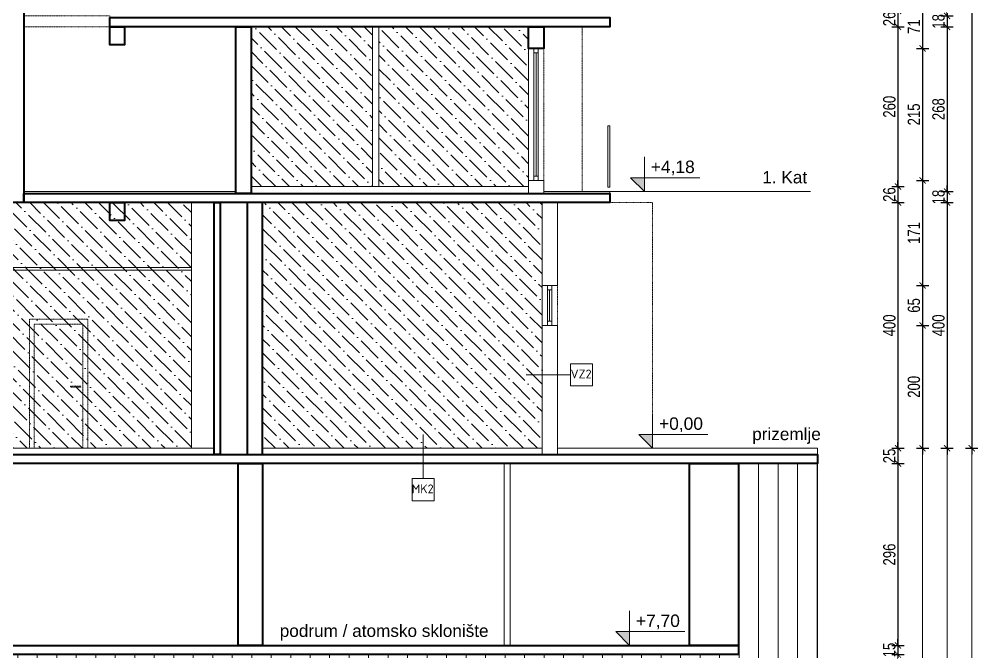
# Model space of a CAD drawing. Header units: millimetres. Extents: x 195897 to 285417, y -229751 to -116129.
# Drawn here: x 198081 to 199642, y -227836 to -226806 of the extents above; entities that cross this region are included whole.
import ezdxf
from ezdxf.enums import TextEntityAlignment as Align

# ---------------------------------------------------------------- set-up
doc = ezdxf.new("R2010")
doc.units = ezdxf.units.MM
doc.header["$PDMODE"] = 2
doc.linetypes.add('DASHED2', pattern=[0.375, 0.25, -0.125])
doc.linetypes.add('HIDDEN', pattern=[0.375, 0.25, -0.125])
doc.layers.get('0').update_dxf_attribs({"lineweight": 0})
doc.layers.get('Defpoints').update_dxf_attribs({"color": 250, "lineweight": 0})
for name, color, linetype, lineweight in [('01-zid_nenosivi', 134, 'Continuous', 0), ('03-prozori', 132, 'Continuous', 0), ('05-podgled-tanko', 144, 'HIDDEN', 0), ('06-hatch_grijano', 30, 'Continuous', 0), ('07-kote', 70, 'Continuous', 9), ('5-TX', 113, 'Continuous', 5), ('TP_01 - 0.50', 1, 'Continuous', 40)]:
    doc.layers.add(name, color=color, linetype=linetype, lineweight=lineweight)
doc.layers.add('Kucni_broj', color=2, linetype='Continuous', plot=False)
doc.styles.add('GENERATED_STYLE_1', font='arial.ttf')
doc.styles.add('isocpeur', font='isocpeur.ttf')
doc.styles.add('OPIS', font='hrcom.shx', dxfattribs={"width": 0.8, "height": 20})
doc.styles.add('tahoma10', font='tahoma.ttf', dxfattribs={"height": 2})
doc.dimstyles.new('ISO-25', dxfattribs={"dimtxt": 20, "dimasz": 10, "dimexe": 10, "dimexo": 10, "dimgap": 4, "dimtad": 1, "dimdec": 0, "dimtxsty": 'OPIS', "dimblk": 'ARCHTICK', "dimcen": 10, "dimdle": 10, "dimadec": 0, "dimazin": 0, "dimtfac": 1, "dimtdec": 0, "dimtix": 1, "dimtmove": 0, "dimatfit": 3, "dimldrblk": 'ARCHTICK', "dimfxl": 10, "dimfxlon": 1, "dimarcsym": 0})

# ---------------------------------------------------------------- blocks, each defined once
blk = doc.blocks.new('*U1876')
blk.add_line((7, 3.5), (58, 3.5))
blk.add_lwpolyline([(0, 7), (65, 7), (65, 0), (65, 0), (0, 0), (0, 7)])
blk.add_lwpolyline([(7, 7), (58, 7), (58, 0), (7, 0)], close=True)
blk = doc.blocks.new('*U679')
blk.add_line((7, 3.5), (207.8, 3.5))
blk.add_lwpolyline([(0, 7), (214.8, 7), (214.8, 0), (214.8, 0), (0, 0), (0, 7)])
blk.add_lwpolyline([(7, 7), (207.8, 7), (207.8, 0), (7, 0)], close=True)
blk = doc.blocks.new('_ArchTick')
at = {"color": 0, "linetype": 'ByBlock', "lineweight": 0, "const_width": 0.15}
blk.add_lwpolyline([(-0.5, -0.5), (0.5, 0.5)], dxfattribs=at)
blk = doc.blocks.new('*D1761')
at = {"layer": '07-kote', "color": 0, "linetype": 'ByBlock', "lineweight": -2, "ltscale": 5, "transparency": 16777216}
for p, q in [((199511.9, -226792.3), (199511.9, -226782.3)), ((199501.9, -226792.3), (199521.9, -226792.3)), ((199511.9, -226792.3), (199511.9, -226818.3)), ((199501.9, -226818.3), (199521.9, -226818.3)), ((199511.9, -226818.3), (199511.9, -226828.3))]:
    blk.add_line(p, q, dxfattribs=at)
at = {"layer": 'Defpoints', "color": 0, "linetype": 'ByBlock', "ltscale": 5, "transparency": 16777216}
for p in [(198910.5, -226792.3), (198910.5, -226818.3), (199511.9, -226818.3)]:
    blk.add_point(p, dxfattribs=at)
at = {"layer": '07-kote', "color": 0, "linetype": 'ByBlock', "lineweight": -2, "ltscale": 5, "transparency": 16777216, "xscale": 10, "yscale": 10, "zscale": 10}
for p, rotation in [((199511.9, -226792.3), 270), ((199511.9, -226818.3), 90)]:
    blk.add_blockref('_ArchTick', p, dxfattribs=dict(at, rotation=rotation))
at = {"layer": '07-kote', "color": 0, "linetype": 'ByBlock', "ltscale": 5, "transparency": 16777216, "insert": (199497.9, -226805.3), "char_height": 20, "attachment_point": 5, "rotation": 90, "style": 'OPIS'}
blk.add_mtext('26', dxfattribs=at)
blk = doc.blocks.new('*D1762')
at = {"layer": '07-kote', "color": 0, "linetype": 'ByBlock', "lineweight": -2, "ltscale": 5, "transparency": 16777216}
for p, q in [((199501.9, -226818.3), (199521.9, -226818.3)), ((199511.9, -226808.3), (199511.9, -227088.3)), ((199501.9, -227078.3), (199521.9, -227078.3))]:
    blk.add_line(p, q, dxfattribs=at)
at = {"layer": 'Defpoints', "color": 0, "linetype": 'ByBlock', "ltscale": 5, "transparency": 16777216}
for p in [(198910.5, -226818.3), (198910.5, -227078.3), (199511.9, -227078.3)]:
    blk.add_point(p, dxfattribs=at)
at = {"layer": '07-kote', "color": 0, "linetype": 'ByBlock', "lineweight": -2, "ltscale": 5, "transparency": 16777216, "xscale": 10, "yscale": 10, "zscale": 10}
for p, rotation in [((199511.9, -226818.3), 90), ((199511.9, -227078.3), 270)]:
    blk.add_blockref('_ArchTick', p, dxfattribs=dict(at, rotation=rotation))
at = {"layer": '07-kote', "color": 0, "linetype": 'ByBlock', "ltscale": 5, "transparency": 16777216, "insert": (199497.9, -226948.3), "char_height": 20, "attachment_point": 5, "rotation": 90, "style": 'OPIS'}
blk.add_mtext('260', dxfattribs=at)
blk = doc.blocks.new('*D1763')
at = {"layer": '07-kote', "color": 0, "linetype": 'ByBlock', "lineweight": -2, "ltscale": 5, "transparency": 16777216}
for p, q in [((199511.9, -227078.3), (199511.9, -227068.3)), ((199501.9, -227078.3), (199521.9, -227078.3)), ((199511.9, -227078.3), (199511.9, -227104.3)), ((199501.9, -227104.3), (199521.9, -227104.3)), ((199511.9, -227104.3), (199511.9, -227114.3))]:
    blk.add_line(p, q, dxfattribs=at)
at = {"layer": 'Defpoints', "color": 0, "linetype": 'ByBlock', "ltscale": 5, "transparency": 16777216}
for p in [(198910.5, -227078.3), (198957.4, -227104.3), (199511.9, -227104.3)]:
    blk.add_point(p, dxfattribs=at)
at = {"layer": '07-kote', "color": 0, "linetype": 'ByBlock', "lineweight": -2, "ltscale": 5, "transparency": 16777216, "xscale": 10, "yscale": 10, "zscale": 10}
for p, rotation in [((199511.9, -227078.3), 270), ((199511.9, -227104.3), 90)]:
    blk.add_blockref('_ArchTick', p, dxfattribs=dict(at, rotation=rotation))
at = {"layer": '07-kote', "color": 0, "linetype": 'ByBlock', "ltscale": 5, "transparency": 16777216, "insert": (199497.9, -227091.3), "char_height": 20, "attachment_point": 5, "rotation": 90, "style": 'OPIS'}
blk.add_mtext('26', dxfattribs=at)
blk = doc.blocks.new('*D1764')
at = {"layer": '07-kote', "color": 0, "linetype": 'ByBlock', "lineweight": -2, "ltscale": 5, "transparency": 16777216}
for p, q in [((199511.9, -227094.3), (199511.9, -227514.3)), ((199501.9, -227104.3), (199521.9, -227104.3)), ((199501.9, -227504.3), (199521.9, -227504.3))]:
    blk.add_line(p, q, dxfattribs=at)
at = {"layer": 'Defpoints', "color": 0, "linetype": 'ByBlock', "ltscale": 5, "transparency": 16777216}
for p in [(198957.4, -227104.3), (198957.4, -227504.3), (199511.9, -227504.3)]:
    blk.add_point(p, dxfattribs=at)
at = {"layer": '07-kote', "color": 0, "linetype": 'ByBlock', "lineweight": -2, "ltscale": 5, "transparency": 16777216, "xscale": 10, "yscale": 10, "zscale": 10}
for p, rotation in [((199511.9, -227104.3), 90), ((199511.9, -227504.3), 270)]:
    blk.add_blockref('_ArchTick', p, dxfattribs=dict(at, rotation=rotation))
at = {"layer": '07-kote', "color": 0, "linetype": 'ByBlock', "ltscale": 5, "transparency": 16777216, "insert": (199497.9, -227304.3), "char_height": 20, "attachment_point": 5, "rotation": 90, "style": 'OPIS'}
blk.add_mtext('400', dxfattribs=at)
blk = doc.blocks.new('*D1765')
at = {"layer": '07-kote', "color": 0, "linetype": 'ByBlock', "lineweight": -2, "ltscale": 5, "transparency": 16777216}
for p, q in [((199501.9, -227504.3), (199521.9, -227504.3)), ((199511.9, -227504.3), (199511.9, -227494.3)), ((199511.9, -227504.3), (199511.9, -227529.3)), ((199501.9, -227529.3), (199521.9, -227529.3)), ((199511.9, -227529.3), (199511.9, -227539.3))]:
    blk.add_line(p, q, dxfattribs=at)
at = {"layer": 'Defpoints', "color": 0, "linetype": 'ByBlock', "ltscale": 5, "transparency": 16777216}
for p in [(198957.4, -227504.3), (198880.4, -227529.3), (199511.9, -227529.3)]:
    blk.add_point(p, dxfattribs=at)
at = {"layer": '07-kote', "color": 0, "linetype": 'ByBlock', "lineweight": -2, "ltscale": 5, "transparency": 16777216, "xscale": 10, "yscale": 10, "zscale": 10}
for p, rotation in [((199511.9, -227504.3), 270), ((199511.9, -227529.3), 90)]:
    blk.add_blockref('_ArchTick', p, dxfattribs=dict(at, rotation=rotation))
at = {"layer": '07-kote', "color": 0, "linetype": 'ByBlock', "ltscale": 5, "transparency": 16777216, "insert": (199497.9, -227516.8), "char_height": 20, "attachment_point": 5, "rotation": 90, "style": 'OPIS'}
blk.add_mtext('25', dxfattribs=at)
blk = doc.blocks.new('*D1766')
at = {"layer": '07-kote', "color": 0, "linetype": 'ByBlock', "lineweight": -2, "ltscale": 5, "transparency": 16777216}
for p, q in [((199511.9, -227519.3), (199511.9, -227835.3)), ((199501.9, -227529.3), (199521.9, -227529.3)), ((199501.9, -227825.3), (199521.9, -227825.3))]:
    blk.add_line(p, q, dxfattribs=at)
at = {"layer": 'Defpoints', "color": 0, "linetype": 'ByBlock', "ltscale": 5, "transparency": 16777216}
for p in [(198880.4, -227529.3), (199172.4, -227825.3), (199511.9, -227825.3)]:
    blk.add_point(p, dxfattribs=at)
at = {"layer": '07-kote', "color": 0, "linetype": 'ByBlock', "lineweight": -2, "ltscale": 5, "transparency": 16777216, "xscale": 10, "yscale": 10, "zscale": 10}
for p, rotation in [((199511.9, -227529.3), 90), ((199511.9, -227825.3), 270)]:
    blk.add_blockref('_ArchTick', p, dxfattribs=dict(at, rotation=rotation))
at = {"layer": '07-kote', "color": 0, "linetype": 'ByBlock', "ltscale": 5, "transparency": 16777216, "insert": (199497.9, -227677.3), "char_height": 20, "attachment_point": 5, "rotation": 90, "style": 'OPIS'}
blk.add_mtext('296', dxfattribs=at)
blk = doc.blocks.new('*D1767')
at = {"layer": '07-kote', "color": 0, "linetype": 'ByBlock', "lineweight": -2, "ltscale": 5, "transparency": 16777216}
for p, q in [((199511.9, -227825.3), (199511.9, -227815.3)), ((199501.9, -227825.3), (199521.9, -227825.3)), ((199511.9, -227825.3), (199511.9, -227840.3)), ((199501.9, -227840.3), (199521.9, -227840.3)), ((199511.9, -227840.3), (199511.9, -227850.3))]:
    blk.add_line(p, q, dxfattribs=at)
at = {"layer": 'Defpoints', "color": 0, "linetype": 'ByBlock', "ltscale": 5, "transparency": 16777216}
for p in [(199172.4, -227825.3), (199252.4, -227840.3), (199511.9, -227840.3)]:
    blk.add_point(p, dxfattribs=at)
at = {"layer": '07-kote', "color": 0, "linetype": 'ByBlock', "lineweight": -2, "ltscale": 5, "transparency": 16777216, "xscale": 10, "yscale": 10, "zscale": 10}
for p, rotation in [((199511.9, -227825.3), 270), ((199511.9, -227840.3), 90)]:
    blk.add_blockref('_ArchTick', p, dxfattribs=dict(at, rotation=rotation))
at = {"layer": '07-kote', "color": 0, "linetype": 'ByBlock', "ltscale": 5, "transparency": 16777216, "insert": (199497.9, -227832.8), "char_height": 20, "attachment_point": 5, "rotation": 90, "style": 'OPIS'}
blk.add_mtext('15', dxfattribs=at)
blk = doc.blocks.new('*D1774')
at = {"layer": '07-kote', "color": 0, "linetype": 'ByBlock', "lineweight": -2, "ltscale": 5, "transparency": 16777216}
for p, q in [((199551.9, -226772.3), (199551.9, -226863.5)), ((199541.9, -226782.3), (199561.9, -226782.3)), ((199541.9, -226853.5), (199561.9, -226853.5))]:
    blk.add_line(p, q, dxfattribs=at)
at = {"layer": 'Defpoints', "color": 0, "linetype": 'ByBlock', "ltscale": 5, "transparency": 16777216}
for p in [(198935.5, -226782.3), (198935.5, -226853.5), (199551.9, -226853.5)]:
    blk.add_point(p, dxfattribs=at)
at = {"layer": '07-kote', "color": 0, "linetype": 'ByBlock', "lineweight": -2, "ltscale": 5, "transparency": 16777216, "xscale": 10, "yscale": 10, "zscale": 10}
for p, rotation in [((199551.9, -226782.3), 90), ((199551.9, -226853.5), 270)]:
    blk.add_blockref('_ArchTick', p, dxfattribs=dict(at, rotation=rotation))
at = {"layer": '07-kote', "color": 0, "linetype": 'ByBlock', "ltscale": 5, "transparency": 16777216, "insert": (199537.9, -226817.9), "char_height": 20, "attachment_point": 5, "rotation": 90, "style": 'OPIS'}
blk.add_mtext('71', dxfattribs=at)
blk = doc.blocks.new('*D1775')
at = {"layer": '07-kote', "color": 0, "linetype": 'ByBlock', "lineweight": -2, "ltscale": 5, "transparency": 16777216}
for p, q in [((199541.9, -226853.5), (199561.9, -226853.5)), ((199551.9, -226843.5), (199551.9, -227078.3)), ((199541.9, -227068.3), (199561.9, -227068.3))]:
    blk.add_line(p, q, dxfattribs=at)
at = {"layer": 'Defpoints', "color": 0, "linetype": 'ByBlock', "ltscale": 5, "transparency": 16777216}
for p in [(198935.5, -226853.5), (198935.5, -227068.3), (199551.9, -227068.3)]:
    blk.add_point(p, dxfattribs=at)
at = {"layer": '07-kote', "color": 0, "linetype": 'ByBlock', "lineweight": -2, "ltscale": 5, "transparency": 16777216, "xscale": 10, "yscale": 10, "zscale": 10}
for p, rotation in [((199551.9, -226853.5), 90), ((199551.9, -227068.3), 270)]:
    blk.add_blockref('_ArchTick', p, dxfattribs=dict(at, rotation=rotation))
at = {"layer": '07-kote', "color": 0, "linetype": 'ByBlock', "ltscale": 5, "transparency": 16777216, "insert": (199537.9, -226960.9), "char_height": 20, "attachment_point": 5, "rotation": 90, "style": 'OPIS'}
blk.add_mtext('215', dxfattribs=at)
blk = doc.blocks.new('*D1776')
at = {"layer": '07-kote', "color": 0, "linetype": 'ByBlock', "lineweight": -2, "ltscale": 5, "transparency": 16777216}
for p, q in [((199541.9, -227068.3), (199561.9, -227068.3)), ((199551.9, -227058.3), (199551.9, -227249.3)), ((199541.9, -227239.3), (199561.9, -227239.3))]:
    blk.add_line(p, q, dxfattribs=at)
at = {"layer": 'Defpoints', "color": 0, "linetype": 'ByBlock', "ltscale": 5, "transparency": 16777216}
for p in [(198935.5, -227068.3), (198957.4, -227239.3), (199551.9, -227239.3)]:
    blk.add_point(p, dxfattribs=at)
at = {"layer": '07-kote', "color": 0, "linetype": 'ByBlock', "lineweight": -2, "ltscale": 5, "transparency": 16777216, "xscale": 10, "yscale": 10, "zscale": 10}
for p, rotation in [((199551.9, -227068.3), 90), ((199551.9, -227239.3), 270)]:
    blk.add_blockref('_ArchTick', p, dxfattribs=dict(at, rotation=rotation))
at = {"layer": '07-kote', "color": 0, "linetype": 'ByBlock', "ltscale": 5, "transparency": 16777216, "insert": (199537.9, -227153.8), "char_height": 20, "attachment_point": 5, "rotation": 90, "style": 'OPIS'}
blk.add_mtext('171', dxfattribs=at)
blk = doc.blocks.new('*D1777')
at = {"layer": '07-kote', "color": 0, "linetype": 'ByBlock', "lineweight": -2, "ltscale": 5, "transparency": 16777216}
for p, q in [((199541.9, -227239.3), (199561.9, -227239.3)), ((199551.9, -227229.3), (199551.9, -227314.3)), ((199541.9, -227304.3), (199561.9, -227304.3))]:
    blk.add_line(p, q, dxfattribs=at)
at = {"layer": 'Defpoints', "color": 0, "linetype": 'ByBlock', "ltscale": 5, "transparency": 16777216}
for p in [(198957.4, -227239.3), (198957.4, -227304.3), (199551.9, -227304.3)]:
    blk.add_point(p, dxfattribs=at)
at = {"layer": '07-kote', "color": 0, "linetype": 'ByBlock', "lineweight": -2, "ltscale": 5, "transparency": 16777216, "xscale": 10, "yscale": 10, "zscale": 10}
for p, rotation in [((199551.9, -227239.3), 90), ((199551.9, -227304.3), 270)]:
    blk.add_blockref('_ArchTick', p, dxfattribs=dict(at, rotation=rotation))
at = {"layer": '07-kote', "color": 0, "linetype": 'ByBlock', "ltscale": 5, "transparency": 16777216, "insert": (199537.9, -227271.8), "char_height": 20, "attachment_point": 5, "rotation": 90, "style": 'OPIS'}
blk.add_mtext('65', dxfattribs=at)
blk = doc.blocks.new('*D1778')
at = {"layer": '07-kote', "color": 0, "linetype": 'ByBlock', "lineweight": -2, "ltscale": 5, "transparency": 16777216}
for p, q in [((199541.9, -227304.3), (199561.9, -227304.3)), ((199551.9, -227294.3), (199551.9, -227514.3)), ((199541.9, -227504.3), (199561.9, -227504.3))]:
    blk.add_line(p, q, dxfattribs=at)
at = {"layer": 'Defpoints', "color": 0, "linetype": 'ByBlock', "ltscale": 5, "transparency": 16777216}
for p in [(198957.4, -227304.3), (199380.8, -227504.3), (199551.9, -227504.3)]:
    blk.add_point(p, dxfattribs=at)
at = {"layer": '07-kote', "color": 0, "linetype": 'ByBlock', "lineweight": -2, "ltscale": 5, "transparency": 16777216, "xscale": 10, "yscale": 10, "zscale": 10}
for p, rotation in [((199551.9, -227304.3), 90), ((199551.9, -227504.3), 270)]:
    blk.add_blockref('_ArchTick', p, dxfattribs=dict(at, rotation=rotation))
at = {"layer": '07-kote', "color": 0, "linetype": 'ByBlock', "ltscale": 5, "transparency": 16777216, "insert": (199537.9, -227404.3), "char_height": 20, "attachment_point": 5, "rotation": 90, "style": 'OPIS'}
blk.add_mtext('200', dxfattribs=at)
blk = doc.blocks.new('*D1784')
at = {"layer": '07-kote', "color": 0, "linetype": 'ByBlock', "lineweight": -2, "ltscale": 5, "transparency": 16777216}
for p, q in [((199591.9, -226522.3), (199591.9, -226810.3)), ((199581.9, -226532.3), (199601.9, -226532.3)), ((199581.9, -226800.3), (199601.9, -226800.3))]:
    blk.add_line(p, q, dxfattribs=at)
at = {"layer": 'Defpoints', "color": 0, "linetype": 'ByBlock', "ltscale": 5, "transparency": 16777216}
for p in [(199042.5, -226532.3), (199042.5, -226800.3), (199591.9, -226800.3)]:
    blk.add_point(p, dxfattribs=at)
at = {"layer": '07-kote', "color": 0, "linetype": 'ByBlock', "lineweight": -2, "ltscale": 5, "transparency": 16777216, "xscale": 10, "yscale": 10, "zscale": 10}
for p, rotation in [((199591.9, -226532.3), 90), ((199591.9, -226800.3), 270)]:
    blk.add_blockref('_ArchTick', p, dxfattribs=dict(at, rotation=rotation))
at = {"layer": '07-kote', "color": 0, "linetype": 'ByBlock', "ltscale": 5, "transparency": 16777216, "insert": (199577.9, -226666.3), "char_height": 20, "attachment_point": 5, "rotation": 90, "style": 'OPIS'}
blk.add_mtext('268', dxfattribs=at)
blk = doc.blocks.new('*D1785')
at = {"layer": '07-kote', "color": 0, "linetype": 'ByBlock', "lineweight": -2, "ltscale": 5, "transparency": 16777216}
for p, q in [((199591.9, -226800.3), (199591.9, -226790.3)), ((199581.9, -226800.3), (199601.9, -226800.3)), ((199591.9, -226800.3), (199591.9, -226818.3)), ((199581.9, -226818.3), (199601.9, -226818.3)), ((199591.9, -226818.3), (199591.9, -226828.3))]:
    blk.add_line(p, q, dxfattribs=at)
at = {"layer": 'Defpoints', "color": 0, "linetype": 'ByBlock', "ltscale": 5, "transparency": 16777216}
for p in [(199042.5, -226800.3), (199042.5, -226818.3), (199591.9, -226818.3)]:
    blk.add_point(p, dxfattribs=at)
at = {"layer": '07-kote', "color": 0, "linetype": 'ByBlock', "lineweight": -2, "ltscale": 5, "transparency": 16777216, "xscale": 10, "yscale": 10, "zscale": 10}
for p, rotation in [((199591.9, -226800.3), 270), ((199591.9, -226818.3), 90)]:
    blk.add_blockref('_ArchTick', p, dxfattribs=dict(at, rotation=rotation))
at = {"layer": '07-kote', "color": 0, "linetype": 'ByBlock', "ltscale": 5, "transparency": 16777216, "insert": (199577.9, -226809.3), "char_height": 20, "attachment_point": 5, "rotation": 90, "style": 'OPIS'}
blk.add_mtext('18', dxfattribs=at)
blk = doc.blocks.new('*D1786')
at = {"layer": '07-kote', "color": 0, "linetype": 'ByBlock', "lineweight": -2, "ltscale": 5, "transparency": 16777216}
for p, q in [((199581.9, -226818.3), (199601.9, -226818.3)), ((199591.9, -226808.3), (199591.9, -227096.3)), ((199581.9, -227086.3), (199601.9, -227086.3))]:
    blk.add_line(p, q, dxfattribs=at)
at = {"layer": 'Defpoints', "color": 0, "linetype": 'ByBlock', "ltscale": 5, "transparency": 16777216}
for p in [(199042.5, -226818.3), (199042.5, -227086.3), (199591.9, -227086.3)]:
    blk.add_point(p, dxfattribs=at)
at = {"layer": '07-kote', "color": 0, "linetype": 'ByBlock', "lineweight": -2, "ltscale": 5, "transparency": 16777216, "xscale": 10, "yscale": 10, "zscale": 10}
for p, rotation in [((199591.9, -226818.3), 90), ((199591.9, -227086.3), 270)]:
    blk.add_blockref('_ArchTick', p, dxfattribs=dict(at, rotation=rotation))
at = {"layer": '07-kote', "color": 0, "linetype": 'ByBlock', "ltscale": 5, "transparency": 16777216, "insert": (199577.9, -226952.3), "char_height": 20, "attachment_point": 5, "rotation": 90, "style": 'OPIS'}
blk.add_mtext('268', dxfattribs=at)
blk = doc.blocks.new('*D1787')
at = {"layer": '07-kote', "color": 0, "linetype": 'ByBlock', "lineweight": -2, "ltscale": 5, "transparency": 16777216}
for p, q in [((199581.9, -227086.3), (199601.9, -227086.3)), ((199591.9, -227086.3), (199591.9, -227076.3)), ((199591.9, -227086.3), (199591.9, -227104.3)), ((199581.9, -227104.3), (199601.9, -227104.3)), ((199591.9, -227104.3), (199591.9, -227114.3))]:
    blk.add_line(p, q, dxfattribs=at)
at = {"layer": 'Defpoints', "color": 0, "linetype": 'ByBlock', "ltscale": 5, "transparency": 16777216}
for p in [(199042.5, -227086.3), (199042.5, -227104.3), (199591.9, -227104.3)]:
    blk.add_point(p, dxfattribs=at)
at = {"layer": '07-kote', "color": 0, "linetype": 'ByBlock', "lineweight": -2, "ltscale": 5, "transparency": 16777216, "xscale": 10, "yscale": 10, "zscale": 10}
for p, rotation in [((199591.9, -227086.3), 270), ((199591.9, -227104.3), 90)]:
    blk.add_blockref('_ArchTick', p, dxfattribs=dict(at, rotation=rotation))
at = {"layer": '07-kote', "color": 0, "linetype": 'ByBlock', "ltscale": 5, "transparency": 16777216, "insert": (199577.9, -227095.3), "char_height": 20, "attachment_point": 5, "rotation": 90, "style": 'OPIS'}
blk.add_mtext('18', dxfattribs=at)
blk = doc.blocks.new('*D1788')
at = {"layer": '07-kote', "color": 0, "linetype": 'ByBlock', "lineweight": -2, "ltscale": 5, "transparency": 16777216}
for p, q in [((199591.9, -227094.3), (199591.9, -227514.3)), ((199581.9, -227104.3), (199601.9, -227104.3)), ((199581.9, -227504.3), (199601.9, -227504.3))]:
    blk.add_line(p, q, dxfattribs=at)
at = {"layer": 'Defpoints', "color": 0, "linetype": 'ByBlock', "ltscale": 5, "transparency": 16777216}
for p in [(199042.5, -227104.3), (199380.8, -227504.3), (199591.9, -227504.3)]:
    blk.add_point(p, dxfattribs=at)
at = {"layer": '07-kote', "color": 0, "linetype": 'ByBlock', "lineweight": -2, "ltscale": 5, "transparency": 16777216, "xscale": 10, "yscale": 10, "zscale": 10}
for p, rotation in [((199591.9, -227104.3), 90), ((199591.9, -227504.3), 270)]:
    blk.add_blockref('_ArchTick', p, dxfattribs=dict(at, rotation=rotation))
at = {"layer": '07-kote', "color": 0, "linetype": 'ByBlock', "ltscale": 5, "transparency": 16777216, "insert": (199577.9, -227304.3), "char_height": 20, "attachment_point": 5, "rotation": 90, "style": 'OPIS'}
blk.add_mtext('400', dxfattribs=at)
blk = doc.blocks.new('*D1790')
at = {"layer": '07-kote', "color": 0, "linetype": 'ByBlock', "lineweight": -2, "ltscale": 5, "transparency": 16777216}
for p, q in [((199621.9, -225885.3), (199641.9, -225885.3)), ((199631.9, -225875.3), (199631.9, -227514.3)), ((199621.9, -227504.3), (199641.9, -227504.3))]:
    blk.add_line(p, q, dxfattribs=at)
at = {"layer": 'Defpoints', "color": 0, "linetype": 'ByBlock', "ltscale": 5, "transparency": 16777216}
for p in [(198876.6, -225885.3), (199380.8, -227504.3), (199631.9, -227504.3)]:
    blk.add_point(p, dxfattribs=at)
at = {"layer": '07-kote', "color": 0, "linetype": 'ByBlock', "lineweight": -2, "ltscale": 5, "transparency": 16777216, "xscale": 10, "yscale": 10, "zscale": 10}
for p, rotation in [((199631.9, -225885.3), 90), ((199631.9, -227504.3), 270)]:
    blk.add_blockref('_ArchTick', p, dxfattribs=dict(at, rotation=rotation))
at = {"layer": '07-kote', "color": 0, "linetype": 'ByBlock', "ltscale": 5, "transparency": 16777216, "insert": (199617.9, -226694.8), "char_height": 20, "attachment_point": 5, "rotation": 90, "style": 'OPIS'}
blk.add_mtext('1619', dxfattribs=at)
blk = doc.blocks.new('*U511')
at = {"ltscale": 0.1}
blk.add_line((0, 0.5), (0, 1), dxfattribs=at)
blk.add_lwpolyline([(0.125, 0.25), (-0.125, 0.25), (-0.125, 0.5), (0.125, 0.5)], close=True, dxfattribs=at)
at = {"style": 'isocpeur'}
blk.add_attdef('sl', text='', height=0.1, dxfattribs=at).set_placement((0.005, 0.334), align=Align.CENTER)
blk = doc.blocks.new('*U65')
at = {"ltscale": 0.1}
blk.add_line((0.125, 0.375), (0.625, 0.375), dxfattribs=at)
blk.add_lwpolyline([(-0.125, 0.25), (-0.125, 0.5), (0.125, 0.5), (0.125, 0.25)], close=True, dxfattribs=at)
at = {"style": 'isocpeur'}
blk.add_attdef('sl', text='', height=0.1, dxfattribs=at).set_placement((0.005, 0.334), align=Align.CENTER)

msp = doc.modelspace()

# ---------------------------------------------------------------- hatches: boundary and pattern name
at = {"layer": '06-hatch_grijano'}
h = msp.add_hatch(dxfattribs=at)
h.set_pattern_fill('ANSI36', color=256, scale=5, angle=270, style=0)
h.paths.add_polyline_path([(198458.5, -227078.3), (198656.5, -227078.3), (198656.5, -226818.3), (198458.5, -226818.3)])
h = msp.add_hatch(dxfattribs=at)
h.set_pattern_fill('ANSI36', color=256, scale=5, angle=270, style=0)
h.paths.add_polyline_path([(198666.5, -227078.3), (198910.5, -227078.3), (198910.5, -226818.3), (198666.5, -226818.3)])
h = msp.add_hatch(dxfattribs=at)
h.set_pattern_fill('ANSI36', color=256, scale=5, angle=270, style=0)
h.paths.add_polyline_path([(197509.4, -227504.3), (197509.4, -227288.3), (197639.4, -227288.3), (197639.4, -227104.3), (198361.4, -227104.3), (198361.4, -227504.3)])
h = msp.add_hatch(dxfattribs=at)
h.set_pattern_fill('ANSI36', color=256, scale=5, angle=270, style=0)
h.paths.add_polyline_path([(198477.4, -227104.3), (198932.4, -227104.3), (198932.4, -227504.3), (198477.4, -227504.3)])
at = {"layer": '07-kote'}
h = msp.add_hatch(color=7, dxfattribs=at)
h.dxf.hatch_style = 1
h.paths.add_polyline_path([(199099.1, -227063.8), (199076.6, -227063.8), (199099.1, -227086.3)])
h = msp.add_hatch(color=7, dxfattribs=at)
h.dxf.hatch_style = 1
h.paths.add_polyline_path([(199112.4, -227481.8), (199089.9, -227481.8), (199112.4, -227504.3)])
h = msp.add_hatch(color=7, dxfattribs=at)
h.dxf.hatch_style = 1
h.paths.add_polyline_path([(199074.8, -227802.8), (199052.3, -227802.8), (199074.8, -227825.3)])
at = {"layer": 'Kucni_broj', "lineweight": 9, "true_color": 0x808080}
h = msp.add_hatch(dxfattribs=at)
h.set_pattern_fill('ANSI31', color=8, scale=10, angle=45)
h.set_pattern_definition([(90, (-646598.5, -164147.443), (-31.75, 0), [])])
h.paths.add_polyline_path([(197122.4, -227840.3), (197122.4, -227825.3), (197132.4, -227825.3), (197132.4, -227569.3), (197122.4, -227569.3), (197122.4, -227546), (197066, -227574.3), (196927.2, -227574.3), (196927.2, -227944.1), (199380.8, -227944.1), (199380.8, -227529.3), (199252.4, -227529.3), (199252.4, -227825.3), (199252.4, -227840.3)])

# ---------------------------------------------------------------- linework, layer by layer
at = {"layer": '01-zid_nenosivi', "ltscale": 5}
for points in [[(198656.5, -226818.3), (198666.5, -226818.3), (198666.5, -227078.3), (198656.5, -227078.3)], [(198935.5, -227089.3), (198910.5, -227089.3), (198910.5, -227068.3), (198935.5, -227068.3)], [(198088.4, -227089.3), (198433.5, -227089.3), (198433.5, -227086.3), (198088.4, -227086.3)], [(198935.5, -227089.3), (199042.5, -227089.3), (199042.5, -227086.3), (198935.5, -227086.3)], [(198932.4, -227104.3), (198957.4, -227104.3), (198957.4, -227239.3), (198932.4, -227239.3)], [(198932.4, -227304.3), (198957.4, -227304.3), (198957.4, -227514.3), (198932.4, -227514.3)], [(197122.4, -227514.3), (198398.4, -227514.3), (198398.4, -227504.3), (197122.4, -227504.3)], [(198477.4, -227504.3), (198932.4, -227504.3), (198932.4, -227514.3), (198477.4, -227514.3)], [(199380.8, -227514.3), (198957.4, -227514.3), (198957.4, -227504.3), (199380.8, -227504.3)], [(198870.4, -227529.3), (198880.4, -227529.3), (198880.4, -227825.3), (198870.4, -227825.3)]]:
    msp.add_lwpolyline(points, close=True, dxfattribs=at)
for points in [[(199042.5, -227079.3), (199042.5, -226979.3), (199039.5, -226979.3), (199039.5, -227079.3), (199042.5, -227079.3)], [(198228.5, -227089.3), (198910.5, -227089.3), (198910.5, -227078.3), (198458.5, -227078.3), (198458.5, -227089.3)], [(198361.4, -227209.8), (197639.4, -227209.8), (197639.4, -227214.3), (198361.4, -227214.3)]]:
    msp.add_lwpolyline(points, dxfattribs=at)
at = {"layer": '05-podgled-tanko'}
for points in [[(198088.4, -226800.3), (198228.5, -226800.3), (198228.5, -226818.3), (198088.4, -226818.3)], [(198910.5, -226853.5), (198935.5, -226853.5), (198935.5, -227068.3), (198910.5, -227068.3)], [(198932.4, -227239.3), (198957.4, -227239.3), (198957.4, -227304.3), (198932.4, -227304.3)]]:
    msp.add_lwpolyline(points, close=True, dxfattribs=at).dxf.unprotected_set("ltscale", 0)
for points in [[(198997.5, -226818.3), (198997.5, -227086.3)], [(198361.4, -227104.3), (198361.4, -227504.3)], [(199042.5, -227104.3), (199112.4, -227104.3), (199112.4, -227504.3)], [(198097.5, -227504.3), (198097.5, -227294.3), (198192.5, -227294.3), (198192.5, -227504.3)], [(198105.5, -227504.3), (198105.5, -227302.3), (198184.5, -227302.3), (198184.5, -227504.3)], [(198180.4, -227403.4), (198164.6, -227403.4), (198164.6, -227405), (198181.3, -227405), (198181.3, -227403.4), (198180.4, -227403.4)]]:
    msp.add_lwpolyline(points, dxfattribs=at).dxf.unprotected_set("ltscale", 0)
at = {"layer": '06-hatch_grijano', "linetype": 'ByBlock', "ltscale": 5}
for points in [[(198458.5, -227078.3), (198656.5, -227078.3), (198656.5, -226818.3), (198458.5, -226818.3)], [(198666.5, -227078.3), (198910.5, -227078.3), (198910.5, -226818.3), (198666.5, -226818.3)], [(198477.4, -227104.3), (198932.4, -227104.3), (198932.4, -227504.3), (198477.4, -227504.3)]]:
    msp.add_lwpolyline(points, close=True, dxfattribs=at)
msp.add_lwpolyline([(197509.4, -227504.3), (197509.4, -227288.3), (197639.4, -227288.3), (197639.4, -227104.3), (198361.4, -227104.3), (198361.4, -227504.3), (197509.4, -227504.3)], dxfattribs=at)
at = {"layer": '07-kote'}
for p, q in [((199099.1, -227086.3), (199099.1, -227030)), ((199099.1, -227086.3), (199099.1, -227030)), ((199189.1, -227063.8), (199076.6, -227063.8)), ((199099.1, -227086.3), (199076.6, -227063.8)), ((199112.4, -227504.3), (199112.4, -227448)), ((199112.4, -227504.3), (199112.4, -227448)), ((199202.4, -227481.8), (199089.9, -227481.8)), ((199112.4, -227504.3), (199089.9, -227481.8)), ((199074.8, -227825.3), (199074.8, -227769)), ((199074.8, -227825.3), (199074.8, -227769)), ((199164.8, -227802.8), (199052.3, -227802.8)), ((199074.8, -227825.3), (199052.3, -227802.8))]:
    msp.add_line(p, q, dxfattribs=at)
at = {"layer": '07-kote', "linetype": 'DASHED2'}
msp.add_lwpolyline([(198970.5, -227086.3), (199369.4, -227086.3)], dxfattribs=at)
at = {"layer": 'Defpoints', "linetype": 'ByBlock', "ltscale": 5}
for points in [[(199511.9, -227962.6), (199511.9, -225544.8)], [(199551.9, -227962.6), (199551.9, -225544.8)], [(199591.9, -227962.6), (199591.9, -225544.8)], [(199631.9, -227962.6), (199631.9, -225544.8)]]:
    msp.add_lwpolyline(points, dxfattribs=at)
at = {"layer": 'Kucni_broj'}
msp.add_lwpolyline([(196927.2, -227574.3), (196927.2, -227944.1), (199380.8, -227944.1), (199380.8, -227529.3)], dxfattribs=at)
at = {"layer": 'TP_01 - 0.50'}
for points in [[(198057.5, -225960.3), (198088.4, -225960.3), (198088.4, -227104.3), (198057.5, -227104.3)], [(198228.5, -226818.3), (198252.5, -226818.3), (198252.5, -226847.3), (198228.5, -226847.3)], [(198433.5, -226818.3), (198458.5, -226818.3), (198458.5, -227089.3), (198433.5, -227089.3)], [(198910.5, -226818.3), (198935.5, -226818.3), (198935.5, -226853.5), (198910.5, -226853.5)], [(198228.5, -227104.3), (198252.5, -227104.3), (198252.5, -227133.3), (198228.5, -227133.3)], [(198398.4, -227104.3), (198408.4, -227104.3), (198408.4, -227514.3), (198398.4, -227514.3)], [(198452.4, -227514.3), (198477.4, -227514.3), (198477.4, -227104.3), (198452.4, -227104.3)], [(198437.4, -227529.3), (198477.4, -227529.3), (198477.4, -227825.3), (198437.4, -227825.3)], [(199172.4, -227529.3), (199252.4, -227529.3), (199252.4, -227825.3), (199172.4, -227825.3)]]:
    msp.add_lwpolyline(points, close=True, dxfattribs=at)
for points in [[(198228.5, -226803.3), (199042.5, -226803.3), (199042.5, -226818.3), (198228.5, -226818.3), (198228.5, -226803.3)], [(198088.4, -227089.3), (199042.5, -227089.3), (199042.5, -227104.3), (198088.4, -227104.3), (198088.4, -227089.3)], [(197122.4, -227514.3), (199380.8, -227514.3), (199380.8, -227529.3), (197812.4, -227529.3), (197812.4, -227514.3)], [(197122.4, -227825.3), (199252.4, -227825.3), (199252.4, -227840.3), (197122.4, -227840.3), (197122.4, -227825.3)]]:
    msp.add_lwpolyline(points, dxfattribs=at)

# ---------------------------------------------------------------- block references
at = {"layer": '03-prozori', "xscale": -1, "rotation": 270}
for name, p in [('*U679', (198919.1, -227068.3)), ('*U1876', (198941, -227304.3))]:
    msp.add_blockref(name, p, dxfattribs=at)
at = {"layer": '5-TX'}
ref = msp.add_blockref('*U65', (198996.7, -227438.7), dxfattribs=dict(at, xscale=-144.0000000000024, yscale=144.0000000000024, zscale=144.0000000000024, rotation=0.0001386217754983932))
ref.add_attrib('sl', 'VZ2', dxfattribs={"layer": '0', "height": 14.4, "rotation": 0.0001, "style": 'isocpeur'}).set_placement((198995.9, -227390.6), align=Align.CENTER)
ref = msp.add_blockref('*U511', (198738.7, -227625.7), dxfattribs=dict(at, xscale=-144.0000000000024, yscale=144.0000000000024, zscale=144.0000000000024, rotation=0.0001386217754983932))
ref.add_attrib('sl', 'MK2', dxfattribs={"layer": '0', "height": 14.4, "rotation": 0.0001, "style": 'isocpeur'}).set_placement((198737.9, -227577.6), align=Align.CENTER)

# ---------------------------------------------------------------- texts
at = {"layer": '07-kote', "char_height": 20.25, "width": 2974.003, "attachment_point": 4, "style": 'GENERATED_STYLE_1'}
for s, insert in [('{\\fArial|b0|i0|c238|p34;+4,}18', (199109.4, -227048)), ('{\\fArial|b0|i0|c238|p34;+0,}00', (199122.8, -227466)), ('{\\fArial|b0|i0|c238|p34;+7,}70', (199085.2, -227787))]:
    msp.add_mtext(s, dxfattribs=dict(at, insert=insert))
at = {"layer": '07-kote', "linetype": 'DASHED2', "char_height": 20, "attachment_point": 1, "style": 'tahoma10'}
for s, width, insert in [('{\\fArial|b0|i0|c238|p34;1. Kat }', 87.101, (199291, -227053.1)), ('{\\fArial|b0|i0|c238|p34;prizemlje }', 87.101, (199274.5, -227471.1)), ('{\\fArial|b0|i0|c238|p34;podrum / atomsko sklonište}', 373.122, (198505.2, -227791.4))]:
    msp.add_mtext_dynamic_manual_height_columns(s, width=width, gutter_width=10, heights=[0], dxfattribs=dict(at, insert=insert))

# ---------------------------------------------------------------- dimensions: what is measured, and where the dimension line sits
at = {"layer": '07-kote', "linetype": 'ByBlock', "ltscale": 5}
for base, p1, p2, picture, middle in [((199631.9, -227504.3), (198876.6, -225885.3), (199380.8, -227504.3), '*D1790', (199617.9, -226694.8)), ((199591.9, -226800.3), (199042.5, -226532.3), (199042.5, -226800.3), '*D1784', (199577.9, -226666.3)), ((199551.9, -226853.5), (198935.5, -226782.3), (198935.5, -226853.5), '*D1774', (199537.9, -226817.9)), ((199511.9, -226818.3), (198910.5, -226792.3), (198910.5, -226818.3), '*D1761', (199497.9, -226805.3)), ((199591.9, -226818.3), (199042.5, -226800.3), (199042.5, -226818.3), '*D1785', (199577.9, -226809.3)), ((199511.9, -227078.3), (198910.5, -226818.3), (198910.5, -227078.3), '*D1762', (199497.9, -226948.3)), ((199591.9, -227086.3), (199042.5, -226818.3), (199042.5, -227086.3), '*D1786', (199577.9, -226952.3)), ((199551.9, -227068.3), (198935.5, -226853.5), (198935.5, -227068.3), '*D1775', (199537.9, -226960.9)), ((199511.9, -227104.3), (198910.5, -227078.3), (198957.4, -227104.3), '*D1763', (199497.9, -227091.3)), ((199551.9, -227239.3), (198935.5, -227068.3), (198957.4, -227239.3), '*D1776', (199537.9, -227153.8)), ((199591.9, -227104.3), (199042.5, -227086.3), (199042.5, -227104.3), '*D1787', (199577.9, -227095.3)), ((199511.9, -227504.3), (198957.4, -227104.3), (198957.4, -227504.3), '*D1764', (199497.9, -227304.3)), ((199591.9, -227504.3), (199042.5, -227104.3), (199380.8, -227504.3), '*D1788', (199577.9, -227304.3)), ((199551.9, -227304.3), (198957.4, -227239.3), (198957.4, -227304.3), '*D1777', (199537.9, -227271.8)), ((199551.9, -227504.3), (198957.4, -227304.3), (199380.8, -227504.3), '*D1778', (199537.9, -227404.3)), ((199511.9, -227529.3), (198957.4, -227504.3), (198880.4, -227529.3), '*D1765', (199497.9, -227516.8)), ((199511.9, -227825.3), (198880.4, -227529.3), (199172.4, -227825.3), '*D1766', (199497.9, -227677.3)), ((199511.9, -227840.3), (199172.4, -227825.3), (199252.4, -227840.3), '*D1767', (199497.9, -227832.8))]:
    dim = msp.add_linear_dim(base=base, p1=p1, p2=p2, angle=90, dimstyle='ISO-25', override={"dimtmove": 1}, dxfattribs=at)
    dim.commit()
    dim.dimension.update_dxf_attribs({"geometry": picture, "text_midpoint": middle})

doc.saveas('drawing.dxf')
